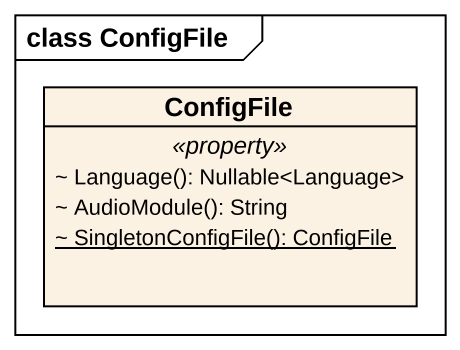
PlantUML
@startuml
mainframe class ConfigFile
hide circle
hide empty members
skinparam classAttributeIconSize 0
class ConfigFile {
  .. <<property>> ..
  ~ Language(): Nullable<Language>
  ~ AudioModule(): String
  {static} ~ SingletonConfigFile(): ConfigFile
}
@enduml
